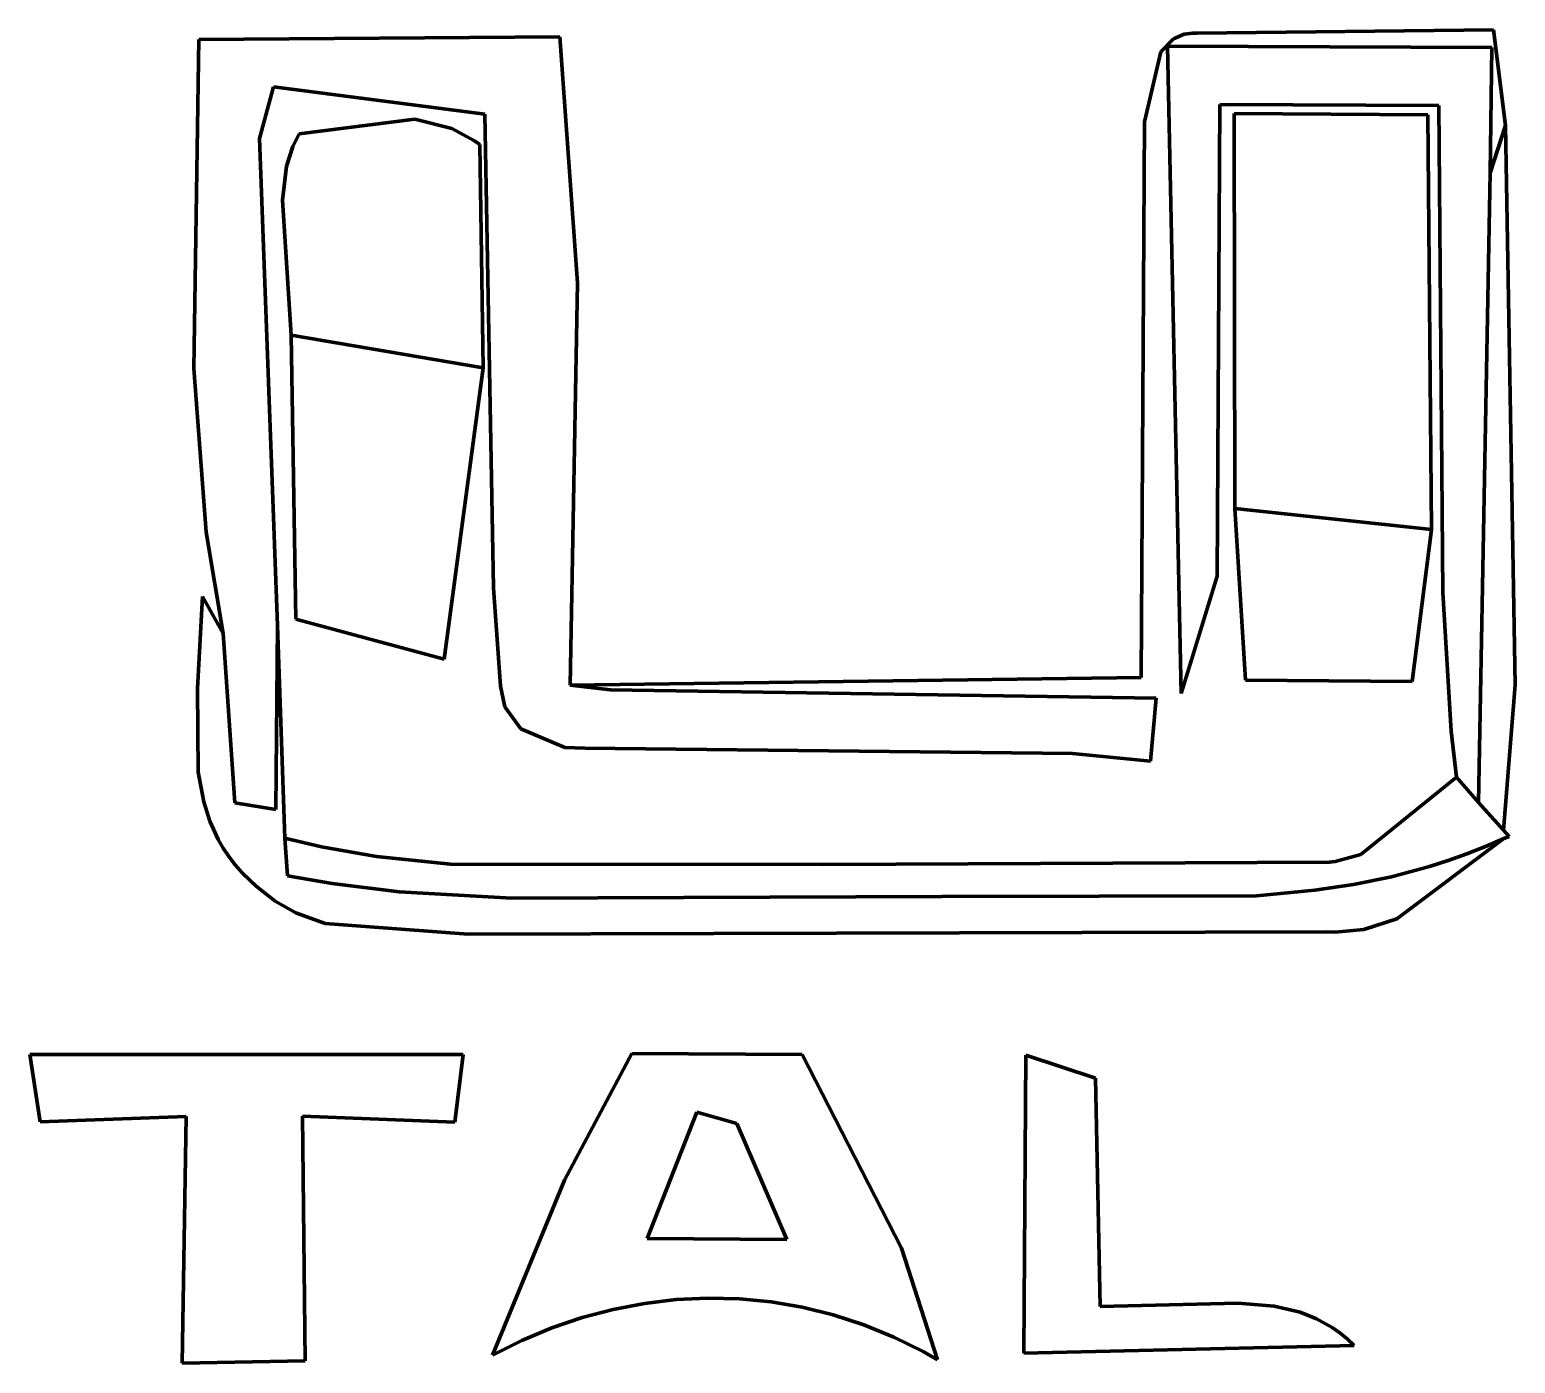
# Model space of a CAD drawing. Header units: millimetres. Extents: x 0.01 to 4, y 0.01 to 1.21.
# Drawn here: x 1.989 to 2.684, y 0.309 to 0.933 of the extents above; entities that cross this region are included whole.
import ezdxf

# ---------------------------------------------------------------- set-up
doc = ezdxf.new("R2010")
doc.units = ezdxf.units.MM
for name, color, linetype, lineweight in [('color#019cd8ff', 7, 'CONTINUOUS', 100), ('color#05a6e7ff', 7, 'CONTINUOUS', 100), ('color#068cceff', 7, 'CONTINUOUS', 100), ('color#08aae6ff', 7, 'CONTINUOUS', 100), ('color#1b68acff', 7, 'CONTINUOUS', 100), ('color#2c93bfff', 7, 'CONTINUOUS', 100), ('color#657d95ff', 7, 'CONTINUOUS', 100), ('color#7dc0d3ff', 7, 'CONTINUOUS', 100), ('color#b22f37ff', 7, 'CONTINUOUS', 100), ('color#b4cff0ff', 7, 'CONTINUOUS', 100), ('color#bff8fdff', 7, 'CONTINUOUS', 100), ('color#c52f3eff', 7, 'CONTINUOUS', 100), ('color#d4353bff', 7, 'CONTINUOUS', 100)]:
    doc.layers.add(name, color=color, linetype=linetype, lineweight=lineweight)

msp = doc.modelspace()

# ---------------------------------------------------------------- linework, layer by layer
at = {"layer": 'color#019cd8ff'}
for p, q in [((2.11155, 0.79055), (2.20142, 0.77514)), ((2.11379, 0.65766), (2.11155, 0.79055)), ((2.20142, 0.77514), (2.18317, 0.63894)), ((2.18317, 0.63894), (2.11379, 0.65766))]:
    msp.add_line(p, q, dxfattribs=at)
at = {"layer": 'color#05a6e7ff'}
for p, q in [((2.55281, 0.89423), (2.64344, 0.89363)), ((2.55311, 0.70935), (2.55281, 0.89423)), ((2.64344, 0.89363), (2.64525, 0.6995)), ((2.64525, 0.6995), (2.55311, 0.70935))]:
    msp.add_line(p, q, dxfattribs=at)
at = {"layer": 'color#068cceff'}
for p, q in [((2.55311, 0.70935), (2.64525, 0.6995)), ((2.55813, 0.62899), (2.55311, 0.70935)), ((2.64525, 0.6995), (2.63614, 0.62845)), ((2.63614, 0.62845), (2.55813, 0.62899))]:
    msp.add_line(p, q, dxfattribs=at)
at = {"layer": 'color#08aae6ff'}
for p, q in [((2.11538, 0.88473), (2.1694, 0.89155)), ((2.1694, 0.89155), (2.18679, 0.88724)), ((2.11234, 0.87882), (2.11538, 0.88473)), ((2.18679, 0.88724), (2.19733, 0.8815)), ((2.10934, 0.86963), (2.11234, 0.87882)), ((2.19733, 0.8815), (2.19979, 0.87966)), ((2.19979, 0.87966), (2.20142, 0.77514)), ((2.10758, 0.85361), (2.10934, 0.86963)), ((2.11155, 0.79055), (2.10758, 0.85361)), ((2.20142, 0.77514), (2.11155, 0.79055))]:
    msp.add_line(p, q, dxfattribs=at)
at = {"layer": 'color#1b68acff'}
for p, q in [((2.52951, 0.93132), (2.53345, 0.93189)), ((2.53345, 0.93189), (2.53562, 0.93191)), ((2.53562, 0.93191), (2.67422, 0.93346)), ((2.67422, 0.93346), (2.67989, 0.88859)), ((2.5185, 0.92308), (2.52455, 0.92923)), ((2.67337, 0.92517), (2.52162, 0.92579)), ((2.52162, 0.92579), (2.52806, 0.6228)), ((2.52455, 0.92923), (2.52951, 0.93132)), ((2.6727, 0.86643), (2.67337, 0.92517)), ((2.51095, 0.89034), (2.5185, 0.92308)), ((2.09679, 0.88256), (2.10331, 0.90673)), ((2.10331, 0.90673), (2.20227, 0.89397)), ((2.54484, 0.67773), (2.54622, 0.89838)), ((2.54622, 0.89838), (2.64861, 0.89806)), ((2.64861, 0.89806), (2.65049, 0.67011)), ((2.1694, 0.89155), (2.11538, 0.88473)), ((2.18679, 0.88724), (2.1694, 0.89155)), ((2.20227, 0.89397), (2.20623, 0.67224)), ((2.50939, 0.63023), (2.51095, 0.89034)), ((2.55281, 0.89423), (2.55311, 0.70935)), ((2.64344, 0.89363), (2.55281, 0.89423)), ((2.64525, 0.6995), (2.64344, 0.89363)), ((2.11538, 0.88473), (2.11234, 0.87882)), ((2.19733, 0.8815), (2.18679, 0.88724)), ((2.67989, 0.88859), (2.6727, 0.86643)), ((2.10516, 0.65458), (2.09679, 0.88256)), ((2.11234, 0.87882), (2.10934, 0.86963)), ((2.19979, 0.87966), (2.19733, 0.8815)), ((2.20142, 0.77514), (2.19979, 0.87966)), ((2.10934, 0.86963), (2.10758, 0.85361)), ((2.10758, 0.85361), (2.11155, 0.79055)), ((2.11155, 0.79055), (2.11379, 0.65766)), ((2.18317, 0.63894), (2.20142, 0.77514)), ((2.55311, 0.70935), (2.55813, 0.62899)), ((2.63614, 0.62845), (2.64525, 0.6995)), ((2.52806, 0.6228), (2.54484, 0.67773)), ((2.20623, 0.67224), (2.20949, 0.62619)), ((2.65049, 0.67011), (2.65441, 0.60522)), ((2.10867, 0.55516), (2.10516, 0.65458)), ((2.11379, 0.65766), (2.18317, 0.63894)), ((2.20949, 0.62619), (2.21152, 0.61662)), ((2.24221, 0.62667), (2.50939, 0.63023)), ((2.26103, 0.62456), (2.24221, 0.62667)), ((2.55813, 0.62899), (2.63614, 0.62845)), ((2.51631, 0.62061), (2.26103, 0.62456)), ((2.51365, 0.59117), (2.51631, 0.62061)), ((2.21152, 0.61662), (2.21905, 0.60633)), ((2.21905, 0.60633), (2.23958, 0.59748)), ((2.65441, 0.60522), (2.6569, 0.58366)), ((2.23958, 0.59748), (2.24906, 0.59721)), ((2.24906, 0.59721), (2.47723, 0.59466)), ((2.47723, 0.59466), (2.51365, 0.59117)), ((2.6569, 0.58366), (2.6122, 0.54738)), ((2.12575, 0.55105), (2.10867, 0.55516)), ((2.15154, 0.54651), (2.12575, 0.55105)), ((2.18617, 0.54295), (2.15154, 0.54651)), ((2.36083, 0.54281), (2.18617, 0.54295)), ((2.59752, 0.54393), (2.36083, 0.54281)), ((2.60013, 0.54415), (2.59752, 0.54393)), ((2.6122, 0.54738), (2.60013, 0.54415))]:
    msp.add_line(p, q, dxfattribs=at)
at = {"layer": 'color#2c93bfff'}
for p, q in [((2.6727, 0.86643), (2.67989, 0.88859)), ((2.67989, 0.88859), (2.68442, 0.62685)), ((2.66722, 0.57182), (2.6727, 0.86643)), ((2.68442, 0.62685), (2.67887, 0.55885)), ((2.67887, 0.55885), (2.66722, 0.57182))]:
    msp.add_line(p, q, dxfattribs=at)
at = {"layer": 'color#657d95ff'}
for p, q in [((2.06775, 0.62517), (2.07011, 0.66812)), ((2.07011, 0.66812), (2.07978, 0.6508)), ((2.10444, 0.56857), (2.10516, 0.65458)), ((2.10516, 0.65458), (2.10867, 0.55516)), ((2.07978, 0.6508), (2.08515, 0.57169)), ((2.06813, 0.58601), (2.06775, 0.62517)), ((2.07071, 0.57202), (2.06813, 0.58601)), ((2.07352, 0.56309), (2.07071, 0.57202)), ((2.08515, 0.57169), (2.10444, 0.56857)), ((2.07736, 0.55454), (2.07352, 0.56309)), ((2.07971, 0.55044), (2.07736, 0.55454)), ((2.08237, 0.54646), (2.07971, 0.55044)), ((2.10867, 0.55516), (2.10986, 0.5375)), ((2.67899, 0.55501), (2.62904, 0.51734)), ((2.66175, 0.54774), (2.6704, 0.5512)), ((2.6704, 0.5512), (2.67899, 0.55501)), ((2.08535, 0.54261), (2.08237, 0.54646)), ((2.08868, 0.5389), (2.08535, 0.54261)), ((2.64426, 0.5418), (2.65303, 0.54461)), ((2.65303, 0.54461), (2.66175, 0.54774)), ((2.09236, 0.53534), (2.08868, 0.5389)), ((2.09514, 0.5326), (2.09236, 0.53534)), ((2.10986, 0.5375), (2.13074, 0.53387)), ((2.60867, 0.53342), (2.62656, 0.53707)), ((2.62656, 0.53707), (2.64426, 0.5418)), ((2.10406, 0.52558), (2.09514, 0.5326)), ((2.13074, 0.53387), (2.16219, 0.53002)), ((2.16219, 0.53002), (2.21488, 0.52699)), ((2.5633, 0.52816), (2.59062, 0.53072)), ((2.59062, 0.53072), (2.60867, 0.53342)), ((2.11371, 0.52021), (2.10406, 0.52558)), ((2.21488, 0.52699), (2.41602, 0.52778)), ((2.41602, 0.52778), (2.5633, 0.52816)), ((2.1275, 0.51522), (2.11371, 0.52021)), ((2.19443, 0.51009), (2.1275, 0.51522)), ((2.62904, 0.51734), (2.61355, 0.51236)), ((2.59672, 0.51123), (2.19443, 0.51009)), ((2.6002, 0.51111), (2.59672, 0.51123)), ((2.61355, 0.51236), (2.6002, 0.51111))]:
    msp.add_line(p, q, dxfattribs=at)
at = {"layer": 'color#7dc0d3ff'}
for p, q in [((2.06596, 0.7749), (2.06829, 0.92883)), ((2.06829, 0.92883), (2.23726, 0.93013)), ((2.23726, 0.93013), (2.2456, 0.81498)), ((2.10331, 0.90673), (2.09679, 0.88256)), ((2.20227, 0.89397), (2.10331, 0.90673)), ((2.20623, 0.67224), (2.20227, 0.89397)), ((2.09679, 0.88256), (2.10516, 0.65458)), ((2.2456, 0.81498), (2.24221, 0.62667)), ((2.07186, 0.69832), (2.06596, 0.7749)), ((2.07978, 0.6508), (2.07186, 0.69832)), ((2.20949, 0.62619), (2.20623, 0.67224)), ((2.10516, 0.65458), (2.10444, 0.56857)), ((2.08515, 0.57169), (2.07978, 0.6508)), ((2.21152, 0.61662), (2.20949, 0.62619)), ((2.24221, 0.62667), (2.26103, 0.62456)), ((2.26103, 0.62456), (2.51631, 0.62061)), ((2.51631, 0.62061), (2.51365, 0.59117)), ((2.21905, 0.60633), (2.21152, 0.61662)), ((2.23958, 0.59748), (2.21905, 0.60633)), ((2.24906, 0.59721), (2.23958, 0.59748)), ((2.47723, 0.59466), (2.24906, 0.59721)), ((2.51365, 0.59117), (2.47723, 0.59466)), ((2.10444, 0.56857), (2.08515, 0.57169))]:
    msp.add_line(p, q, dxfattribs=at)
at = {"layer": 'color#b22f37ff'}
for p, q in [((2.45446, 0.31413), (2.4554, 0.45359)), ((2.4554, 0.45359), (2.48804, 0.44274)), ((2.48804, 0.44274), (2.49023, 0.33589)), ((2.49023, 0.33589), (2.55477, 0.33747)), ((2.55477, 0.33747), (2.57164, 0.3361)), ((2.57164, 0.3361), (2.58371, 0.33324)), ((2.58371, 0.33324), (2.5914, 0.33021)), ((2.5914, 0.33021), (2.59873, 0.32611)), ((2.59873, 0.32611), (2.60225, 0.32363)), ((2.60225, 0.32363), (2.60567, 0.32082)), ((2.60567, 0.32082), (2.60897, 0.31767)), ((2.60897, 0.31767), (2.45446, 0.31413))]:
    msp.add_line(p, q, dxfattribs=at)
at = {"layer": 'color#b4cff0ff'}
for p, q in [((2.6122, 0.54738), (2.6569, 0.58366)), ((2.6569, 0.58366), (2.66722, 0.57182)), ((2.66722, 0.57182), (2.67887, 0.55885)), ((2.67887, 0.55885), (2.68156, 0.55588)), ((2.10986, 0.5375), (2.10867, 0.55516)), ((2.10867, 0.55516), (2.12575, 0.55105)), ((2.12575, 0.55105), (2.15154, 0.54651)), ((2.6704, 0.5512), (2.66175, 0.54774)), ((2.67899, 0.55501), (2.6704, 0.5512)), ((2.68156, 0.55588), (2.67899, 0.55501)), ((2.15154, 0.54651), (2.18617, 0.54295)), ((2.18617, 0.54295), (2.36083, 0.54281)), ((2.36083, 0.54281), (2.59752, 0.54393)), ((2.59752, 0.54393), (2.60013, 0.54415)), ((2.60013, 0.54415), (2.6122, 0.54738)), ((2.65303, 0.54461), (2.64426, 0.5418)), ((2.66175, 0.54774), (2.65303, 0.54461)), ((2.13074, 0.53387), (2.10986, 0.5375)), ((2.62656, 0.53707), (2.60867, 0.53342)), ((2.64426, 0.5418), (2.62656, 0.53707)), ((2.16219, 0.53002), (2.13074, 0.53387)), ((2.21488, 0.52699), (2.16219, 0.53002)), ((2.59062, 0.53072), (2.5633, 0.52816)), ((2.60867, 0.53342), (2.59062, 0.53072)), ((2.41602, 0.52778), (2.21488, 0.52699)), ((2.5633, 0.52816), (2.41602, 0.52778))]:
    msp.add_line(p, q, dxfattribs=at)
at = {"layer": 'color#bff8fdff'}
for p, q in [((2.52162, 0.92579), (2.67337, 0.92517)), ((2.52806, 0.6228), (2.52162, 0.92579)), ((2.67337, 0.92517), (2.6727, 0.86643)), ((2.54622, 0.89838), (2.54484, 0.67773)), ((2.64861, 0.89806), (2.54622, 0.89838)), ((2.65049, 0.67011), (2.64861, 0.89806)), ((2.6727, 0.86643), (2.66722, 0.57182)), ((2.54484, 0.67773), (2.52806, 0.6228)), ((2.65441, 0.60522), (2.65049, 0.67011)), ((2.6569, 0.58366), (2.65441, 0.60522)), ((2.66722, 0.57182), (2.6569, 0.58366))]:
    msp.add_line(p, q, dxfattribs=at)
at = {"layer": 'color#c52f3eff'}
for p, q in [((2.23955, 0.39496), (2.27104, 0.45429)), ((2.27104, 0.45429), (2.35063, 0.45389)), ((2.35063, 0.45389), (2.39711, 0.36328)), ((2.30143, 0.42689), (2.2782, 0.36774)), ((2.32011, 0.42156), (2.30143, 0.42689)), ((2.34354, 0.36721), (2.32011, 0.42156)), ((2.2058, 0.31307), (2.23955, 0.39496)), ((2.2782, 0.36774), (2.34354, 0.36721)), ((2.39711, 0.36328), (2.41403, 0.31096)), ((2.2623, 0.33457), (2.24781, 0.33073)), ((2.27696, 0.33737), (2.2623, 0.33457)), ((2.29172, 0.33912), (2.27696, 0.33737)), ((2.30654, 0.33983), (2.29172, 0.33912)), ((2.32135, 0.33947), (2.30654, 0.33983)), ((2.33612, 0.33806), (2.32135, 0.33947)), ((2.35078, 0.33557), (2.33612, 0.33806)), ((2.36528, 0.33201), (2.35078, 0.33557)), ((2.24781, 0.33073), (2.23352, 0.32587)), ((2.37957, 0.32736), (2.36528, 0.33201)), ((2.3936, 0.32162), (2.37957, 0.32736)), ((2.2195, 0.31998), (2.2058, 0.31307)), ((2.23352, 0.32587), (2.2195, 0.31998)), ((2.40731, 0.31479), (2.3936, 0.32162)), ((2.41403, 0.31096), (2.40731, 0.31479))]:
    msp.add_line(p, q, dxfattribs=at)
at = {"layer": 'color#d4353bff'}
for p, q in [((1.98922, 0.45378), (2.19203, 0.45379)), ((1.99409, 0.42228), (1.98922, 0.45378)), ((2.19203, 0.45379), (2.18815, 0.42216)), ((2.06239, 0.42485), (1.99409, 0.42228)), ((2.06057, 0.30933), (2.06239, 0.42485)), ((2.18815, 0.42216), (2.11683, 0.42495)), ((2.11683, 0.42495), (2.11816, 0.31043)), ((2.11816, 0.31043), (2.06057, 0.30933))]:
    msp.add_line(p, q, dxfattribs=at)

doc.saveas('drawing.dxf')
